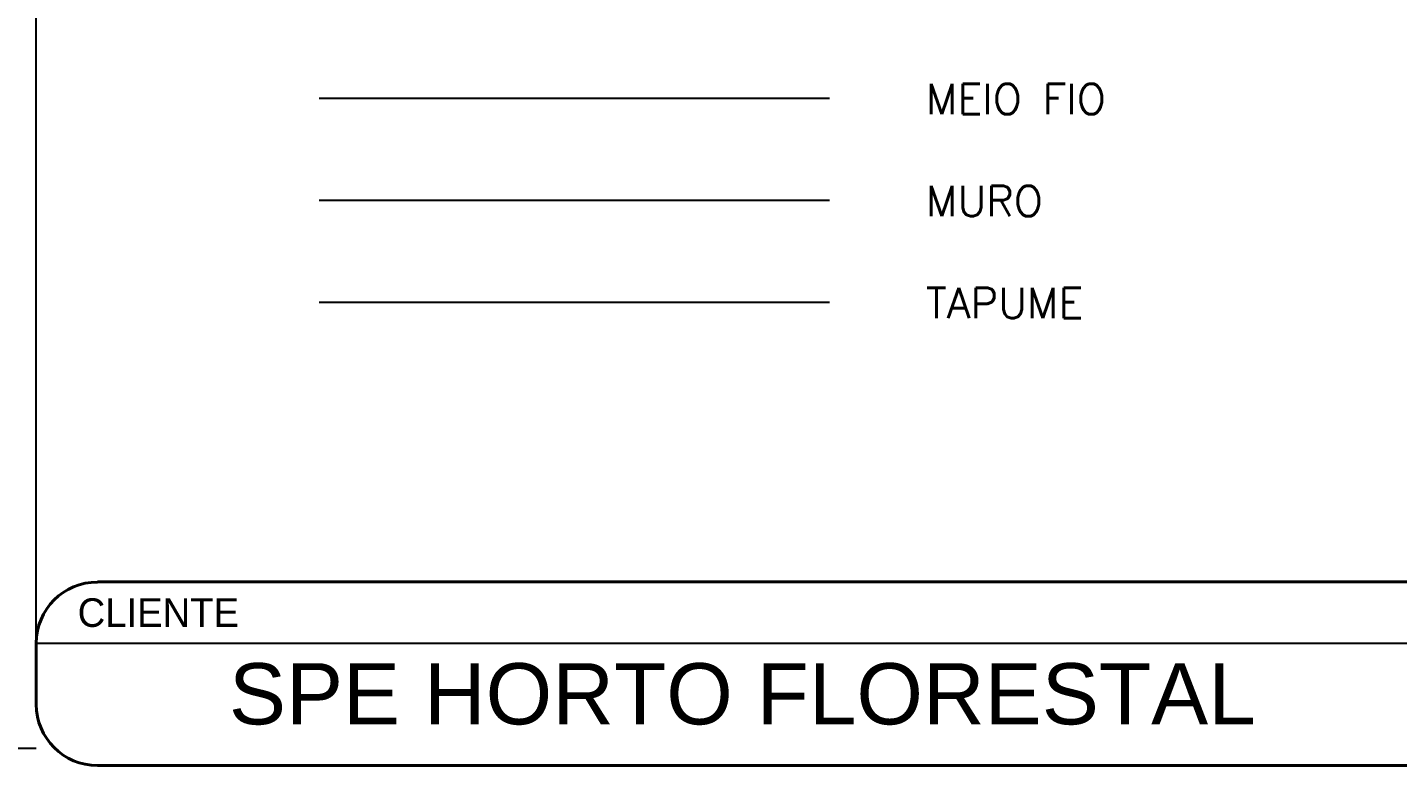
# Model space of a CAD drawing. Header units: inches. Extents: x 555647 to 1112117, y 8563097 to 17126483.
# Drawn here: x 555731.7 to 555745.12, y 8563219.83 to 8563227.06 of the extents above; entities that cross this region are included whole.
import ezdxf

# ---------------------------------------------------------------- set-up
doc = ezdxf.new("R2010")
doc.units = ezdxf.units.IN
doc.header["$MEASUREMENT"] = 0
doc.linetypes.add('CONTINUO', pattern=[0])
for name, color, linetype in [('_PN', 7, 'CONTINUO'), ('Campo', 7, 'Continuous'), ('Formato', 7, 'Continuous'), ('MALHA', 8, 'Continuous'), ('MF', 6, 'CONTINUO'), ('MURO', 5, 'CONTINUO'), ('TAPUME', 30, 'CONTINUO')]:
    doc.layers.add(name, color=color, linetype=linetype)
doc.styles.add('CAMPO', font='arial.ttf', dxfattribs={"height": 3})
doc.styles.add('RODAPÉ', font='', dxfattribs={"height": 2})
doc.styles.add('SIMPLEX', font='simplex.shx', dxfattribs={"height": 0.3})
doc.styles.get('RODAPÉ').set_extended_font_data('Serifa Th BT')

msp = doc.modelspace()

# ---------------------------------------------------------------- linework, layer by layer
msp.add_line((555731.783, 8563220.428), (555731.783, 8563286.524))
at = {"layer": 'Formato', "lineweight": 40}
for p, q in [((555732.383, 8563221.628), (555757.183, 8563221.628)), ((555731.783, 8563220.428), (555731.783, 8563221.028)), ((555757.183, 8563219.828), (555732.383, 8563219.828))]:
    msp.add_line(p, q, dxfattribs=at)
at = {"layer": 'Formato'}
msp.add_line((555731.783, 8563221.028), (555757.783, 8563221.028), dxfattribs=at)
at = {"layer": 'Formato', "lineweight": 40}
for centre, major_axis in [((555732.383, 8563221.028), (0.424, 0.424)), ((555732.383, 8563220.428), (-0.424, 0.424))]:
    msp.add_ellipse(centre, major_axis=major_axis, ratio=1, start_param=0.785398, end_param=2.356194, dxfattribs=at)
at = {"layer": 'MALHA', "color": 8, "linetype": 'CONTINUO'}
msp.add_line((555651.583, 8563220, -3.015), (555731.783, 8563220, -0.495), dxfattribs=at)
at = {"layer": 'MF'}
msp.add_line((555734.554, 8563226.372), (555739.554, 8563226.372), dxfattribs=at)
at = {"layer": 'MURO'}
msp.add_line((555734.554, 8563225.372), (555739.554, 8563225.372), dxfattribs=at)
at = {"layer": 'TAPUME'}
msp.add_line((555734.554, 8563224.372), (555739.554, 8563224.372), dxfattribs=at)

# ---------------------------------------------------------------- texts
at = {"layer": '_PN', "color": 7, "style": 'SIMPLEX'}
for s, p in [('MEIO FIO', (555740.499, 8563226.213, 74.491)), ('MURO', (555740.499, 8563225.213, 74.491)), ('TAPUME', (555740.499, 8563224.213, 74.491))]:
    msp.add_text(s, height=0.3, dxfattribs=at).set_placement(p)
at = {"layer": 'Campo', "style": 'CAMPO', "width": 1}
msp.add_text('SPE HORTO FLORESTAL', height=0.6, dxfattribs=at).set_placement((555733.671, 8563220.232))
at = {"layer": 'Formato', "style": 'RODAPÉ', "width": 1}
msp.add_text('CLIENTE', height=0.28, dxfattribs=at).set_placement((555732.189, 8563221.188))

doc.saveas('drawing.dxf')
